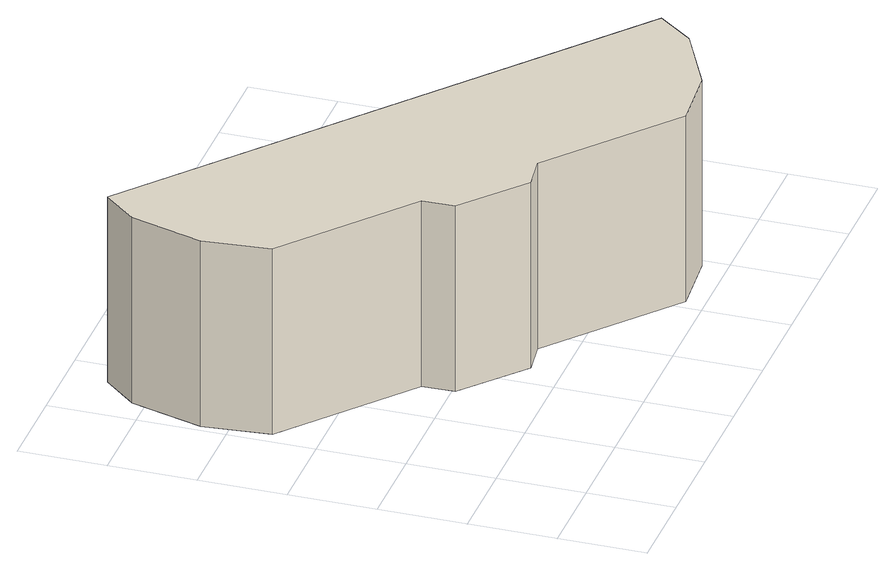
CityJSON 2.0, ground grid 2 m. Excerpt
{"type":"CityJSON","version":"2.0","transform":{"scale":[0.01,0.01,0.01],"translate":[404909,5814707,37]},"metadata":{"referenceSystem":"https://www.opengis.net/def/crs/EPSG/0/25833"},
"CityObjects":{
"building1":{"type":"Building","attributes":{"Gemeindeschluessel":"11000010","BezugspunktDach":"2200","function":"31001_2081","measuredHeight":4.55,"storeysAboveGround":1},"address":[{"country":"Germany","locality":"Berlin","thoroughfareNumber":"2 (1)","thoroughfareName":"Hultschiner Damm"}],"geometry":[{"type":"Solid","lod":"1","boundaries":[[[[0,1,2,3,4,5,6,7,8,9,10,11]],[[12,13,14,15,16,17,18,19,20,21,22,23]],[[12,23,11,10]],[[13,12,10,9]],[[14,13,9,8]],[[15,14,8,7]],[[16,15,7,6]],[[17,16,6,5]],[[18,17,5,4]],[[19,18,4,3]],[[20,19,3,2]],[[21,20,2,1]],[[22,21,1,0]],[[23,22,0,11]]]]}]}
},
"vertices":[
[33,708,523],[319,469,523],[322,394,523],[464,272,523],[543,282,523],[828,44,523],[980,57,523],[1139,136,523],[1203,218,523],[134,1107,523],[67,1031,523],[18,863,523],[67,1031,68],[134,1107,68],[1203,218,68],[1139,136,68],[980,57,68],[828,44,68],[543,282,68],[464,272,68],[322,394,68],[319,469,68],[33,708,68],[18,863,68]
]}
